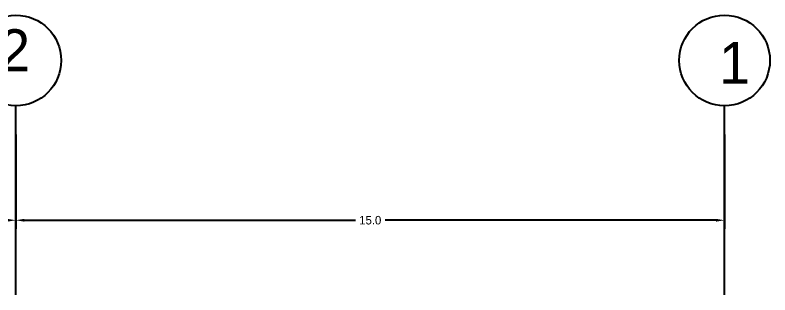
# Model space of a CAD drawing. Header units: metres. Extents: x -57 to 501, y 45 to 307.
# Drawn here: x 320.9 to 336.87, y 67.49 to 73.41 of the extents above; entities that cross this region are included whole.
import ezdxf

# ---------------------------------------------------------------- set-up
doc = ezdxf.new("R2010")
doc.units = ezdxf.units.M
doc.layers.add('atras', color=7, linetype='Continuous')
doc.dimstyles.get("Standard").update_dxf_attribs({"dimtxt": 0.18, "dimasz": 0.18, "dimexe": 0.18, "dimexo": 0.0625, "dimgap": 0.09, "dimtad": 0, "dimtih": 1, "dimtoh": 1, "dimdec": 1, "dimzin": 0, "dimdsep": 46, "dimtxsty": 'Standard', "dimcen": 0.09, "dimadec": 0, "dimazin": 0, "dimtfac": 1, "dimtdec": 1, "dimtofl": 0, "dimtmove": 0, "dimatfit": 3, "dimfxl": 1, "dimtolj": 1, "dimtzin": 0, "dimarcsym": 0})

# ---------------------------------------------------------------- blocks, each defined once
blk = doc.blocks.new('*D58')
at = {"layer": 'atras', "color": 0, "lineweight": -2, "transparency": 16777216}
for p, q in [((320.915, 70.887), (320.915, 68.892)), ((335.915, 70.887), (335.915, 68.892)), ((321.095, 69.072), (328.1, 69.072)), ((335.735, 69.072), (328.73, 69.072))]:
    blk.add_line(p, q, dxfattribs=at)
at = {"layer": 'atras', "color": 0, "transparency": 16777216}
for points in [[(321.095, 69.102), (321.095, 69.042), (320.915, 69.072)], [(335.735, 69.102), (335.735, 69.042), (335.915, 69.072)]]:
    blk.add_solid(points, dxfattribs=at)
at = {"layer": 'Defpoints', "color": 0, "transparency": 16777216}
for p in [(320.915, 70.95), (335.915, 70.95), (320.915, 69.072)]:
    blk.add_point(p, dxfattribs=at)
at = {"layer": 'atras', "color": 0, "transparency": 16777216, "insert": (328.415, 69.072), "char_height": 0.18, "attachment_point": 5}
blk.add_mtext('\\A1;15.0', dxfattribs=at)
blk = doc.blocks.new('*D59')
at = {"layer": 'atras', "color": 0, "lineweight": -2, "transparency": 16777216}
for p, q in [((305.915, 70.887), (305.915, 68.892)), ((320.915, 70.887), (320.915, 68.892)), ((306.095, 69.072), (313.1, 69.072)), ((320.735, 69.072), (313.73, 69.072))]:
    blk.add_line(p, q, dxfattribs=at)
at = {"layer": 'atras', "color": 0, "transparency": 16777216}
for points in [[(306.095, 69.102), (306.095, 69.042), (305.915, 69.072)], [(320.735, 69.102), (320.735, 69.042), (320.915, 69.072)]]:
    blk.add_solid(points, dxfattribs=at)
at = {"layer": 'Defpoints', "color": 0, "transparency": 16777216}
for p in [(305.915, 70.95), (320.915, 70.95), (305.915, 69.072)]:
    blk.add_point(p, dxfattribs=at)
at = {"layer": 'atras', "color": 0, "transparency": 16777216, "insert": (313.415, 69.072), "char_height": 0.18, "attachment_point": 5}
blk.add_mtext('\\A1;15.0', dxfattribs=at)

msp = doc.modelspace()

# ---------------------------------------------------------------- linework, layer by layer
at = {"layer": 'atras', "color": 252, "true_color": 0x939598}
for p, q in [((320.915, 67.493), (320.915, 71.493)), ((335.915, 67.493), (335.915, 71.493))]:
    msp.add_line(p, q, dxfattribs=at)
for centre in [(320.915, 72.452), (335.915, 72.452)]:
    msp.add_circle(centre, 0.959, dxfattribs=at)

# ---------------------------------------------------------------- texts
at = {"layer": 'atras', "color": 252, "true_color": 0x939598, "char_height": 0.886, "attachment_point": 1}
for s, insert in [('2', (320.557, 73.111)), ('1', (335.797, 72.845))]:
    msp.add_mtext_dynamic_manual_height_columns(s, width=0.62671, gutter_width=4.429, heights=[0], dxfattribs=dict(at, insert=insert))

# ---------------------------------------------------------------- dimensions: what is measured, and where the dimension line sits
at = {"layer": 'atras', "color": 252, "true_color": 0x939598}
for base, p1, p2, picture, middle in [((305.915, 69.072), (320.915, 70.95), (305.915, 70.95), '*D59', (313.415, 69.072)), ((320.915, 69.072), (335.915, 70.95), (320.915, 70.95), '*D58', (328.415, 69.072))]:
    dim = msp.add_linear_dim(base=base, p1=p1, p2=p2, dimstyle='Standard', dxfattribs=at)
    dim.commit()
    dim.dimension.update_dxf_attribs({"geometry": picture, "text_midpoint": middle})

doc.saveas('drawing.dxf')
